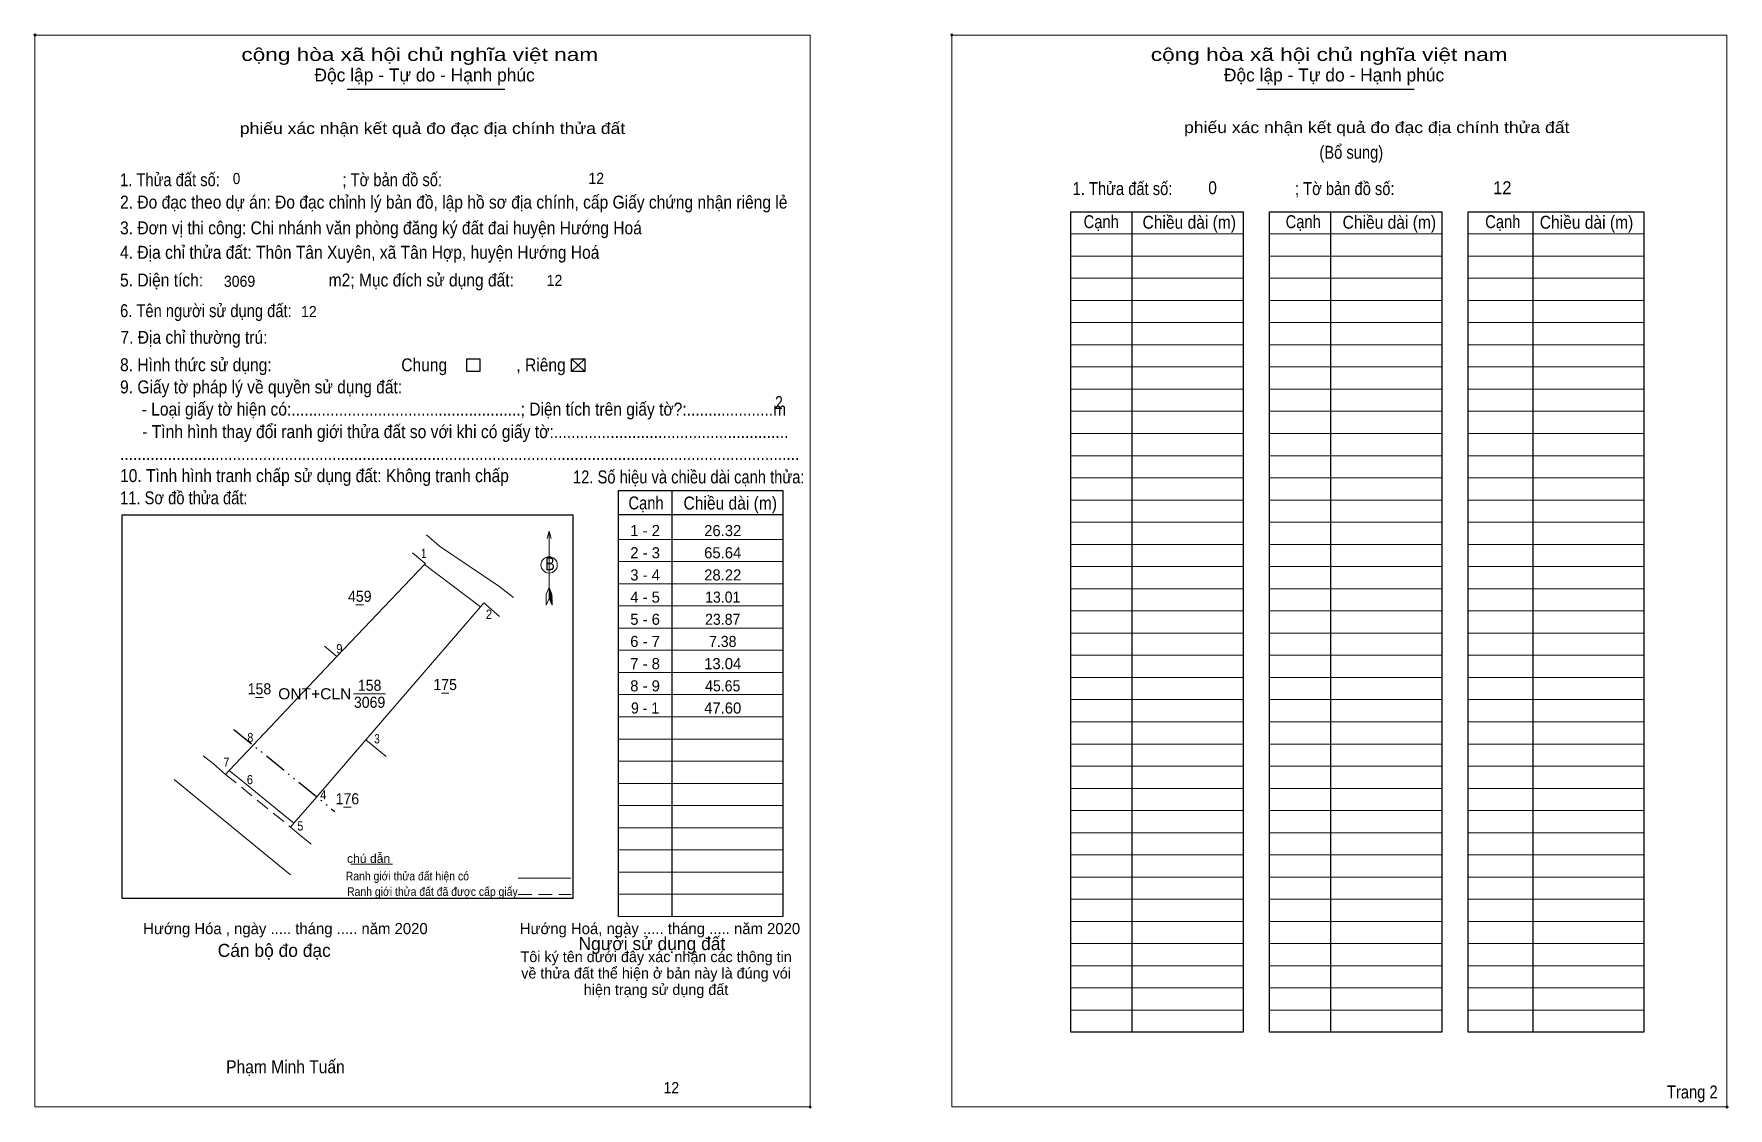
# Model space of a CAD drawing. Header units: metres. Extents: x 551257 to 551891, y 1840547 to 1840949.
import ezdxf
from ezdxf.enums import TextEntityAlignment as Align

# ---------------------------------------------------------------- set-up
doc = ezdxf.new("R2010")
doc.units = ezdxf.units.M
doc.header["$LTSCALE"] = 1.7
doc.header["$PDMODE"] = 32
doc.header["$PDSIZE"] = 0.85
doc.linetypes.add('DASH_DOUBLE_DOT', pattern=[9.2, 5, -1.2, 0.3, -1.2, 0.3, -1.2])
doc.linetypes.add('MEDIUM_DASHED', pattern=[4.5, 3, -1.5])
for name, color, linetype, lineweight in [('1', 7, 'Continuous', 13), ('10', 7, 'Continuous', 13), ('17', 7, 'Continuous', 13), ('2', 7, 'Continuous', 13), ('23', 7, 'Continuous', 13), ('27', 7, 'Continuous', 13), ('29', 7, 'MEDIUM_DASHED', 13), ('50', 7, 'Continuous', 25), ('6', 7, 'Continuous', 13), ('9', 7, 'Continuous', 13)]:
    doc.layers.add(name, color=color, linetype=linetype, lineweight=lineweight)
for name, color, linetype in [('13', 7, 'Continuous'), ('36', 7, 'Continuous'), ('48', 7, 'Continuous'), ('52', 7, 'Continuous')]:
    doc.layers.add(name, color=color, linetype=linetype)

msp = doc.modelspace()

# ---------------------------------------------------------------- linework, layer by layer
at = {"layer": '1', "lineweight": 25}
for p, q in [((551668.03, 1840882.23), (551668.03, 1840575.06)), ((551742.35, 1840882.23), (551742.35, 1840575.06)), ((551818.06, 1840882.23), (551818.06, 1840575.06)), ((551495.82, 1840777.84), (551495.82, 1840618.43)), ((551475.9, 1840768.83), (551537.47, 1840768.83))]:
    msp.add_line(p, q, dxfattribs=at)
at = {"layer": '1'}
for p, q in [((551645.2, 1840873.93), (551709.68, 1840873.93)), ((551719.52, 1840873.93), (551784, 1840873.93)), ((551793.85, 1840873.93), (551859.71, 1840873.93)), ((551645.2, 1840865.62), (551709.68, 1840865.62)), ((551719.52, 1840865.62), (551784, 1840865.62)), ((551793.85, 1840865.62), (551859.71, 1840865.62)), ((551645.2, 1840857.32), (551709.68, 1840857.32)), ((551719.52, 1840857.32), (551784, 1840857.32)), ((551793.85, 1840857.32), (551859.71, 1840857.32)), ((551645.2, 1840849.02), (551709.68, 1840849.02)), ((551719.52, 1840849.02), (551784, 1840849.02)), ((551793.85, 1840849.02), (551859.71, 1840849.02)), ((551645.2, 1840840.72), (551709.68, 1840840.72)), ((551719.52, 1840840.72), (551784, 1840840.72)), ((551793.85, 1840840.72), (551859.71, 1840840.72)), ((551645.2, 1840832.42), (551709.68, 1840832.42)), ((551719.52, 1840832.42), (551784, 1840832.42)), ((551793.85, 1840832.42), (551859.71, 1840832.42)), ((551458.29, 1840827.11), (551463.27, 1840822.47)), ((551458.29, 1840822.47), (551463.27, 1840827.11)), ((551645.2, 1840824.11), (551709.68, 1840824.11)), ((551719.52, 1840824.11), (551784, 1840824.11)), ((551793.85, 1840824.11), (551859.71, 1840824.11)), ((551645.2, 1840815.81), (551709.68, 1840815.81)), ((551719.52, 1840815.81), (551784, 1840815.81)), ((551793.85, 1840815.81), (551859.71, 1840815.81)), ((551645.2, 1840807.51), (551709.68, 1840807.51)), ((551719.52, 1840807.51), (551784, 1840807.51)), ((551793.85, 1840807.51), (551859.71, 1840807.51)), ((551645.2, 1840799.21), (551709.68, 1840799.21)), ((551719.52, 1840799.21), (551784, 1840799.21)), ((551793.85, 1840799.21), (551859.71, 1840799.21)), ((551645.2, 1840790.91), (551709.68, 1840790.91)), ((551719.52, 1840790.91), (551784, 1840790.91)), ((551793.85, 1840790.91), (551859.71, 1840790.91)), ((551645.2, 1840782.61), (551709.68, 1840782.61)), ((551719.52, 1840782.61), (551784, 1840782.61)), ((551793.85, 1840782.61), (551859.71, 1840782.61)), ((551645.2, 1840774.3), (551709.68, 1840774.3)), ((551719.52, 1840774.3), (551784, 1840774.3)), ((551793.85, 1840774.3), (551859.71, 1840774.3)), ((551645.2, 1840766), (551709.68, 1840766)), ((551719.52, 1840766), (551784, 1840766)), ((551793.85, 1840766), (551859.71, 1840766)), ((551449.96, 1840762.59), (551449.96, 1840737.47)), ((551475.9, 1840759.56), (551537.47, 1840759.56)), ((551645.2, 1840757.7), (551709.68, 1840757.7)), ((551719.52, 1840757.7), (551784, 1840757.7)), ((551793.85, 1840757.7), (551859.71, 1840757.7)), ((551475.9, 1840751.26), (551537.47, 1840751.26)), ((551645.2, 1840749.4), (551709.68, 1840749.4)), ((551719.52, 1840749.4), (551784, 1840749.4)), ((551793.85, 1840749.4), (551859.71, 1840749.4)), ((551449.96, 1840741.62), (551448.9, 1840739.07)), ((551449.96, 1840741.62), (551451.02, 1840739.07)), ((551449.96, 1840741.27), (551451.02, 1840738.69)), ((551449.96, 1840740.91), (551451.02, 1840738.33)), ((551475.9, 1840742.96), (551537.47, 1840742.96)), ((551645.2, 1840741.1), (551709.68, 1840741.1)), ((551719.52, 1840741.1), (551784, 1840741.1)), ((551793.85, 1840741.1), (551859.71, 1840741.1)), ((551449.96, 1840740.55), (551451.03, 1840737.96)), ((551449.96, 1840740.17), (551451.03, 1840737.58)), ((551449.96, 1840739.81), (551451.03, 1840737.21)), ((551449.96, 1840739.45), (551451.03, 1840736.84)), ((551449.96, 1840739.09), (551451.05, 1840736.46)), ((551449.96, 1840738.73), (551451.05, 1840736.09)), ((551449.96, 1840738.37), (551451.05, 1840735.72)), ((551449.96, 1840738.01), (551451.06, 1840735.36)), ((551449.96, 1840737.47), (551451.06, 1840734.91)), ((551451.06, 1840734.91), (551451.02, 1840739.07)), ((551475.9, 1840734.66), (551537.47, 1840734.66)), ((551645.2, 1840732.79), (551709.68, 1840732.79)), ((551719.52, 1840732.79), (551784, 1840732.79)), ((551793.85, 1840732.79), (551859.71, 1840732.79)), ((551475.9, 1840726.36), (551537.47, 1840726.36)), ((551645.2, 1840724.49), (551709.68, 1840724.49)), ((551719.52, 1840724.49), (551784, 1840724.49)), ((551793.85, 1840724.49), (551859.71, 1840724.49)), ((551475.9, 1840718.06), (551537.47, 1840718.06)), ((551645.2, 1840716.19), (551709.68, 1840716.19)), ((551719.52, 1840716.19), (551784, 1840716.19)), ((551793.85, 1840716.19), (551859.71, 1840716.19)), ((551475.9, 1840709.75), (551537.47, 1840709.75)), ((551645.2, 1840707.89), (551709.68, 1840707.89)), ((551719.52, 1840707.89), (551784, 1840707.89)), ((551793.85, 1840707.89), (551859.71, 1840707.89)), ((551475.9, 1840701.45), (551537.47, 1840701.45)), ((551645.2, 1840699.59), (551709.68, 1840699.59)), ((551719.52, 1840699.59), (551784, 1840699.59)), ((551793.85, 1840699.59), (551859.71, 1840699.59)), ((551475.9, 1840693.15), (551537.47, 1840693.15)), ((551645.2, 1840691.28), (551709.68, 1840691.28)), ((551719.52, 1840691.28), (551784, 1840691.28)), ((551793.85, 1840691.28), (551859.71, 1840691.28)), ((551475.9, 1840684.85), (551537.47, 1840684.85)), ((551645.2, 1840682.98), (551709.68, 1840682.98)), ((551719.52, 1840682.98), (551784, 1840682.98)), ((551793.85, 1840682.98), (551859.71, 1840682.98)), ((551475.9, 1840676.55), (551537.47, 1840676.55)), ((551645.2, 1840674.68), (551709.68, 1840674.68)), ((551719.52, 1840674.68), (551784, 1840674.68)), ((551793.85, 1840674.68), (551859.71, 1840674.68)), ((551475.9, 1840668.24), (551537.47, 1840668.24)), ((551645.2, 1840666.38), (551709.68, 1840666.38)), ((551719.52, 1840666.38), (551784, 1840666.38)), ((551793.85, 1840666.38), (551859.71, 1840666.38)), ((551475.9, 1840659.94), (551537.47, 1840659.94)), ((551645.2, 1840658.08), (551709.68, 1840658.08)), ((551719.52, 1840658.08), (551784, 1840658.08)), ((551793.85, 1840658.08), (551859.71, 1840658.08)), ((551475.9, 1840651.64), (551537.47, 1840651.64)), ((551645.2, 1840649.78), (551709.68, 1840649.78)), ((551719.52, 1840649.78), (551784, 1840649.78)), ((551793.85, 1840649.78), (551859.71, 1840649.78)), ((551475.9, 1840643.34), (551537.47, 1840643.34)), ((551645.2, 1840641.47), (551709.68, 1840641.47)), ((551719.52, 1840641.47), (551784, 1840641.47)), ((551793.85, 1840641.47), (551859.71, 1840641.47)), ((551475.9, 1840635.04), (551537.47, 1840635.04)), ((551645.2, 1840633.17), (551709.68, 1840633.17)), ((551719.52, 1840633.17), (551784, 1840633.17)), ((551793.85, 1840633.17), (551859.71, 1840633.17)), ((551475.9, 1840626.74), (551537.47, 1840626.74)), ((551645.2, 1840624.87), (551709.68, 1840624.87)), ((551719.52, 1840624.87), (551784, 1840624.87)), ((551793.85, 1840624.87), (551859.71, 1840624.87)), ((551475.9, 1840618.43), (551537.47, 1840618.43)), ((551645.2, 1840616.57), (551709.68, 1840616.57)), ((551719.52, 1840616.57), (551784, 1840616.57)), ((551793.85, 1840616.57), (551859.71, 1840616.57)), ((551645.2, 1840608.27), (551709.68, 1840608.27)), ((551719.52, 1840608.27), (551784, 1840608.27)), ((551793.85, 1840608.27), (551859.71, 1840608.27)), ((551645.2, 1840599.96), (551709.68, 1840599.96)), ((551719.52, 1840599.96), (551784, 1840599.96)), ((551793.85, 1840599.96), (551859.71, 1840599.96)), ((551645.2, 1840591.66), (551709.68, 1840591.66)), ((551719.52, 1840591.66), (551784, 1840591.66)), ((551793.85, 1840591.66), (551859.71, 1840591.66)), ((551645.2, 1840583.36), (551709.68, 1840583.36)), ((551719.52, 1840583.36), (551784, 1840583.36)), ((551793.85, 1840583.36), (551859.71, 1840583.36))]:
    msp.add_line(p, q, dxfattribs=at)
at = {"layer": '1', "lineweight": 25}
for points in [[(551645.2, 1840882.23), (551709.68, 1840882.23), (551709.68, 1840575.06), (551645.2, 1840575.06)], [(551719.52, 1840882.23), (551784, 1840882.23), (551784, 1840575.06), (551719.52, 1840575.06)], [(551793.85, 1840882.23), (551859.71, 1840882.23), (551859.71, 1840575.06), (551793.85, 1840575.06)], [(551290.21, 1840768.79), (551458.83, 1840768.79), (551458.83, 1840625.14), (551290.21, 1840625.14)]]:
    msp.add_lwpolyline(points, close=True, dxfattribs=at)
msp.add_lwpolyline([(551475.9, 1840618.43), (551475.9, 1840777.84), (551537.47, 1840777.84), (551537.47, 1840618.43)], dxfattribs=at)
at = {"layer": '1'}
for points in [[(551450.68, 1840759.92), (551449.96, 1840762.59), (551449.24, 1840759.92)], [(551449.96, 1840737.47), (551448.85, 1840734.91), (551448.9, 1840739.07)]]:
    msp.add_lwpolyline(points, dxfattribs=at)
msp.add_circle((551449.96, 1840750.03), 3.06, dxfattribs=at)
for p in [(551257.54, 1840948.37), (551600.66, 1840948.37), (551547.65, 1840547.11), (551890.77, 1840547.11)]:
    msp.add_point(p, dxfattribs=at)
at = {"layer": '10'}
for p, q in [((551403.33, 1840750.21), (551403.62, 1840750.52)), ((551370.45, 1840715.79), (551365.85, 1840719.66)), ((551330.21, 1840673.07), (551328.84, 1840671.61)), ((551354.46, 1840653.35), (551353.15, 1840651.84))]:
    msp.add_line(p, q, dxfattribs=at)
msp.add_lwpolyline([(551403.33, 1840750.21), (551424.28, 1840734.27), (551381.39, 1840684.57), (551362.95, 1840663.2), (551354.46, 1840653.35), (551335.95, 1840668.43), (551330.21, 1840673.07), (551339.15, 1840682.56), (551370.45, 1840715.79)], close=True, dxfattribs=at)
msp.add_lwpolyline([(551424.28, 1840734.27), (551425.56, 1840735.78), (551431.37, 1840730.72)], dxfattribs=at)
at = {"layer": '17'}
msp.add_line((551375.72, 1840638.05), (551391.35, 1840638.05), dxfattribs=at)
at = {"layer": '2', "lineweight": 25}
for p, q in [((551374.42, 1840928.14), (551433.35, 1840928.14)), ((551714.78, 1840928.14), (551773.71, 1840928.14))]:
    msp.add_line(p, q, dxfattribs=at)
at = {"layer": '2'}
for points in [[(551257.53, 1840948.37), (551547.64, 1840948.37), (551547.64, 1840547.11), (551257.53, 1840547.11)], [(551600.66, 1840948.37), (551890.77, 1840948.37), (551890.77, 1840547.11), (551600.66, 1840547.11)]]:
    msp.add_lwpolyline(points, close=True, dxfattribs=at)
at = {"layer": '23'}
msp.add_line((551309.58, 1840669.75), (551353.21, 1840634.01), dxfattribs=at)
for points in [[(551404.04, 1840761.34), (551408.96, 1840757.07), (551431.14, 1840742.02), (551436.59, 1840737.76)], [(551398.87, 1840754.5), (551403.46, 1840750.64), (551403.62, 1840750.52)], [(551320.43, 1840678.61), (551324.28, 1840675.51), (551328.84, 1840671.61)], [(551353.15, 1840651.84), (551357, 1840648.64), (551360.84, 1840645.44)]]:
    msp.add_lwpolyline(points, dxfattribs=at)
at = {"layer": '27'}
msp.add_line((551381.39, 1840684.57), (551389.02, 1840678.3), dxfattribs=at)
at = {"layer": '29', "linetype": 'DASH_DOUBLE_DOT', "lineweight": 25}
msp.add_line((551332, 1840688.38), (551369.73, 1840657.69), dxfattribs=at)
at = {"layer": '29'}
msp.add_line((551328.84, 1840671.61), (551353.15, 1840651.84), dxfattribs=at)
at = {"layer": '50'}
for points in [[(551419.09, 1840827.11), (551424.07, 1840827.11), (551424.07, 1840822.47), (551419.09, 1840822.47)], [(551458.29, 1840827.11), (551463.27, 1840827.11), (551463.27, 1840822.47), (551458.29, 1840822.47)]]:
    msp.add_lwpolyline(points, close=True, dxfattribs=at)
at = {"layer": '6', "linetype": 'MEDIUM_DASHED'}
msp.add_line((551438.34, 1840626.66), (551458.2, 1840626.66), dxfattribs=at)
at = {"layer": '6'}
msp.add_line((551438.36, 1840632.74), (551458.09, 1840632.74), dxfattribs=at)
at = {"layer": '9'}
for p, q in [((551377.66, 1840735.09), (551380.53, 1840735.09)), ((551340.09, 1840700.45), (551342.96, 1840700.45)), ((551376.75, 1840701.78), (551388.76, 1840701.78)), ((551409.61, 1840702.06), (551412.47, 1840702.06)), ((551373.02, 1840659.29), (551375.89, 1840659.29))]:
    msp.add_line(p, q, dxfattribs=at)

# ---------------------------------------------------------------- texts
at = {"layer": '1'}
for s, height, width, p in [('(Bổ sung)', 4.842, 0.85, (551738.24, 1840902.06)), ('1. Thửa đất số:                              ; Tờ bản đồ số:', 4.843, 0.85, (551289.37, 1840891.79)), ('1. Thửa đất số:                              ; Tờ bản đồ số:', 4.843, 0.85, (551645.86, 1840888.47)), ('2. Đo đạc theo dự án: Đo đạc chỉnh lý bản đồ, lập hồ sơ địa chính, cấp Giấy chứng nhận riêng lẻ ', 4.843, 0.9, (551289.37, 1840883.4)), ('Cạnh', 4.843, 0.85, (551649.99, 1840876.07)), ('Chiều dài (m)', 4.843, 0.9, (551672.04, 1840875.86)), ('Cạnh', 4.843, 0.85, (551725.59, 1840876.07)), ('Chiều dài (m)', 4.843, 0.9, (551746.92, 1840875.86)), ('Cạnh', 4.843, 0.85, (551800.29, 1840876.07)), ('Chiều dài (m)', 4.843, 0.9, (551820.71, 1840875.86)), ('3. Đơn vị thi công: Chi nhánh văn phòng đăng ký đất đai huyện Hướng Hoá', 4.843, 0.9, (551289.37, 1840873.76)), ('4. Địa chỉ thửa đất: Thôn Tân Xuyên, xã Tân Hợp, huyện Hướng Hoá', 4.843, 0.9, (551289.37, 1840864.62)), ('5. Diện tích:                             m2; Mục đích sử dụng đất:', 4.843, 0.9, (551289.37, 1840854.24)), ('6. Tên người sử dụng đất:', 4.843, 0.85, (551289.37, 1840842.76)), ('7. Địa chỉ thường trú:', 4.843, 0.9, (551289.51, 1840832.79)), ('Chung                , Riêng', 4.843, 0.9, (551394.61, 1840822.48)), ('9. Giấy tờ pháp lý về quyền sử dụng đất:', 4.843, 0.9, (551289.37, 1840814.22)), ('     - Loại giấy tờ hiện có:.....................................................; Diện tích trên giấy tờ?:....................m', 4.843, 0.9, (551289.37, 1840805.92)), ('2', 4.84, 0.8, (551534.51, 1840808.41)), ('10. Tình hình tranh chấp sử dụng đất: Không tranh chấp', 4.843, 0.9, (551289.37, 1840781.02)), ('.............................................................................................................................................................', 4.843, 0.9, (551289.37, 1840789.32)), ('12. Số hiệu và chiều dài cạnh thửa:', 4.843, 0.85, (551458.89, 1840780.53)), ('11. Sơ đồ thửa đất:', 4.843, 0.85, (551289.37, 1840772.71)), ('Cạnh', 4.843, 0.85, (551479.64, 1840770.79)), ('Chiều dài (m)', 4.843, 0.9, (551500.25, 1840770.75)), ('B', 4.84, 0.85, (551448.42, 1840748.02)), ('Phạm Minh Tuấn', 4.843, 0.9, (551329.07, 1840559.73)), ('Trang 2', 4.842, 0.85, (551868.3, 1840550.32))]:
    msp.add_text(s, height=height, dxfattribs=dict(at, width=width)).set_placement(p)
at = {"layer": '13', "width": 1.05}
msp.add_text('ONT+CLN', height=4.151, dxfattribs=at).set_placement((551375.92, 1840699.7), align=Align.RIGHT)
at = {"layer": '13', "width": 0.95}
for s, p in [('158', (551382.77, 1840702.89)), ('3069', (551382.76, 1840696.52))]:
    msp.add_text(s, height=4.151, dxfattribs=at).set_placement(p, align=Align.CENTER)
at = {"layer": '2'}
for s, width, p in [('cộng hòa xã hội chủ nghĩa việt nam', 1.3, (551334.78, 1840938.66)), ('cộng hòa xã hội chủ nghĩa việt nam', 1.3, (551675.13, 1840938.66)), ('     - Tình hình thay đổi ranh giới thửa đất so với khi có giấy tờ:......................................................', 0.9, (551289.5, 1840797.49))]:
    msp.add_text(s, height=4.864, dxfattribs=dict(at, width=width)).set_placement(p)
for s, height, p in [('Độc lập - Tự do - Hạnh phúc', 4.864, (551362.12, 1840930.99)), ('Độc lập - Tự do - Hạnh phúc', 4.864, (551702.48, 1840930.99)), ('Hướng Hóa , ngày ..... tháng ..... năm 2020', 4.166, (551298.02, 1840611.81)), ('Hướng Hoá, ngày ..... tháng ..... năm 2020', 4.166, (551438.97, 1840611.81)), ('Cán bộ đo đạc', 4.864, (551325.92, 1840603.3)), ('Người sử dụng đất', 4.864, (551460.95, 1840605.85))]:
    msp.add_text(s, height=height, dxfattribs=at).set_placement(p)
at = {"layer": '2', "width": 1.15}
for p in [(551406.31, 1840911.31), (551759.69, 1840911.67)]:
    msp.add_text('phiếu xác nhận kết quả đo đạc địa chính thửa đất', height=4.27, dxfattribs=at).set_placement(p, align=Align.CENTER)
at = {"layer": '2'}
for s, p in [('Tôi ký tên dưới đây xác nhận các thông tin', (551490, 1840601.34)), ('về thửa đất thể hiện ở bản này là đúng vói', (551489.98, 1840595.2)), ('hiện trạng sử dụng đất', (551489.95, 1840589.05))]:
    msp.add_text(s, height=4.019, dxfattribs=at).set_placement(p, align=Align.CENTER)
at = {"layer": '36', "width": 0.95}
for s, p in [('459', (551379.09, 1840736.2)), ('158', (551341.54, 1840701.56)), ('175', (551411.04, 1840703.17)), ('176', (551374.45, 1840660.4))]:
    msp.add_text(s, height=4.151, dxfattribs=at).set_placement(p, align=Align.CENTER)
at = {"layer": '48', "width": 0.9}
msp.add_text('8. Hình thức sử dụng:', height=4.843, dxfattribs=at).set_placement((551289.37, 1840822.52))
at = {"layer": '52'}
for s, p in [('1 - 2', (551485.86, 1840760.8)), ('26.32', (551514.92, 1840760.8)), ('2 - 3', (551485.87, 1840752.49)), ('65.64', (551514.92, 1840752.49)), ('3 - 4', (551485.87, 1840744.19)), ('28.22', (551514.92, 1840744.19)), ('4 - 5', (551485.86, 1840735.89)), ('5 - 6', (551485.87, 1840727.59)), ('6 - 7', (551485.86, 1840719.29)), ('7 - 8', (551485.86, 1840710.99)), ('13.04', (551514.92, 1840710.99)), ('8 - 9', (551485.86, 1840702.68)), ('47.60', (551514.92, 1840694.38))]:
    msp.add_text(s, height=4.151, dxfattribs=at).set_placement(p, align=Align.CENTER)
at = {"layer": '52', "width": 0.95}
for s, p in [('13.01', (551514.92, 1840735.89)), ('23.87', (551514.92, 1840727.59)), ('7.38', (551514.93, 1840719.29)), ('45.65', (551514.93, 1840702.68)), ('9 - 1', (551485.87, 1840694.38))]:
    msp.add_text(s, height=4.151, dxfattribs=at).set_placement(p, align=Align.CENTER)
at = {"layer": '6'}
for s, height, width, p in [('0', 4.15, 0.9, (551331.57, 1840892.58)), ('12', 4.151, 0.95, (551464.65, 1840892.65)), ('0', 4.84, 0.9, (551696.62, 1840888.78)), ('12', 4.843, 0.95, (551803.26, 1840888.79)), ('3069', 4.151, 0.95, (551328.22, 1840854.1)), ('12', 4.151, 0.95, (551449.04, 1840854.44)), ('12', 4.151, 0.95, (551357.1, 1840842.77)), ('chú dẫn', 3.238, 1.05, (551374.3, 1840638.5)), ('Ranh giới thửa đất hiện có ', 3.238, 0.9, (551373.84, 1840631.93)), ('Ranh giới thửa đất đã được cấp giấy', 3.238, 0.9, (551374.34, 1840626.12))]:
    msp.add_text(s, height=height, dxfattribs=dict(at, width=width)).set_placement(p)
at = {"layer": '6', "width": 0.95}
msp.add_text('12', height=4.151, dxfattribs=at).set_placement((551495.68, 1840552.27), align=Align.CENTER)
at = {"layer": '9'}
for s, width, p in [('1', 0.75, (551403.01, 1840752.62)), ('2', 0.9, (551427.43, 1840729.83)), ('9', 0.9, (551371.44, 1840716.92)), ('8', 0.85, (551338.14, 1840683.68)), ('3', 0.8, (551385.53, 1840683.2)), ('7', 0.9, (551329.17, 1840674.45)), ('6', 0.9, (551337.97, 1840667.93)), ('4', 0.9, (551365.44, 1840662.21)), ('5', 0.85, (551356.84, 1840650.57))]:
    msp.add_text(s, height=3.46, dxfattribs=dict(at, width=width)).set_placement(p, align=Align.CENTER)

doc.saveas('drawing.dxf')
